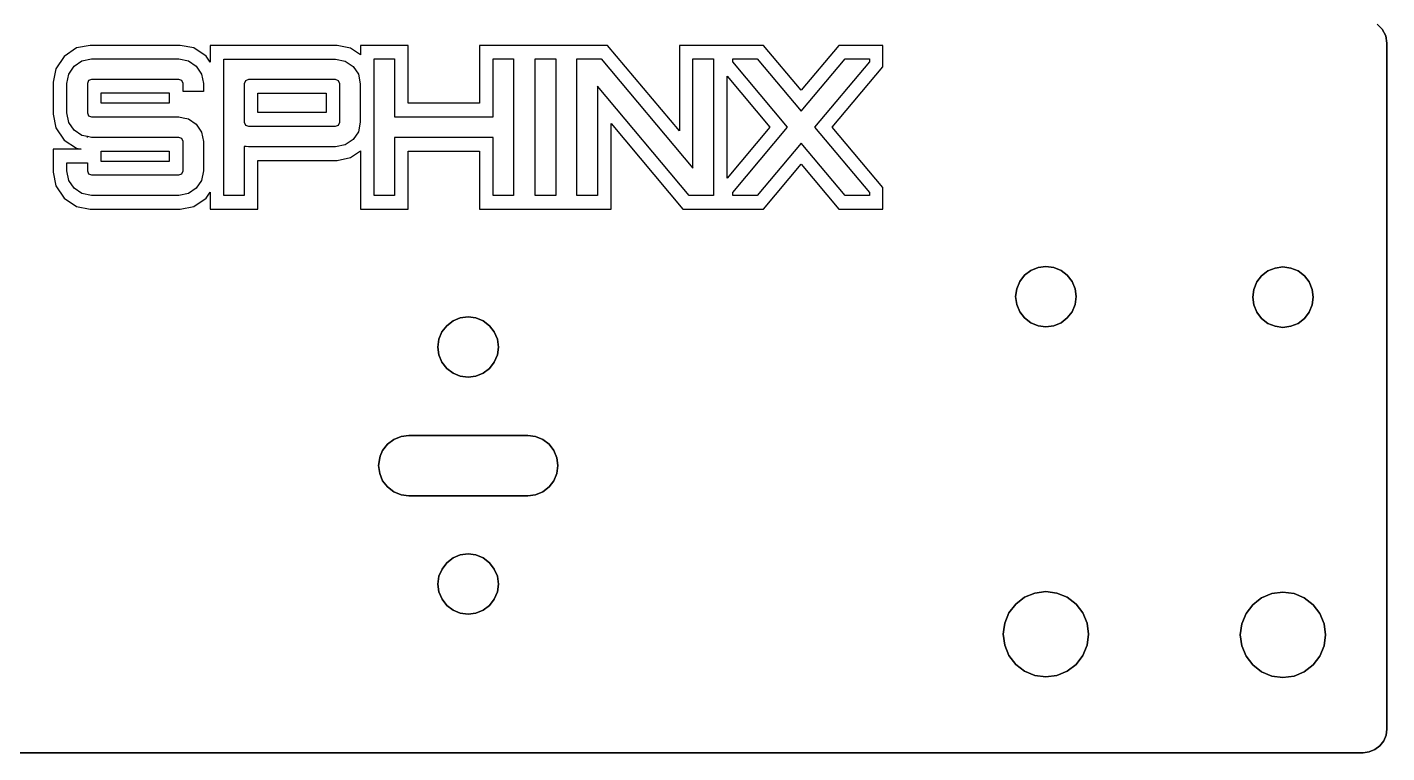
# Model space of a CAD drawing. Header units: metres. Extents: x 1388 to 2328, y 368 to 639.
# Drawn here: x 1626.5 to 1741.2, y 368.4 to 429.6 of the extents above; entities that cross this region are included whole.
import ezdxf

# ---------------------------------------------------------------- set-up
doc = ezdxf.new("R2010")
doc.units = ezdxf.units.M

msp = doc.modelspace()

# ---------------------------------------------------------------- linework, layer by layer
at = {"layer": 'Component#11'}
for p, q in [((1740.82, 429.43, 103.63), (1740.38, 429.87, 103.63)), ((1740.38, 429.87, 109.63), (1740.82, 429.43, 109.63)), ((1741.11, 428.87, 103.63), (1740.82, 429.43, 103.63)), ((1740.82, 429.43, 109.63), (1741.11, 428.87, 109.63)), ((1740.82, 429.43, 103.63), (1740.82, 429.43, 109.63)), ((1630.67, 427.85, 109.88), (1629.63, 427.14, 109.88)), ((1631.82, 428.07, 109.88), (1630.67, 427.85, 109.88)), ((1639.4, 428.07, 109.88), (1631.82, 428.07, 109.88)), ((1640.55, 427.85, 109.88), (1639.4, 428.07, 109.88)), ((1641.59, 427.15, 109.88), (1640.55, 427.85, 109.88)), ((1644.41, 428.06, 109.88), (1641.93, 428.06, 109.88)), ((1641.93, 428.06, 109.88), (1641.93, 426.64, 109.88)), ((1652.64, 428.06, 109.88), (1644.41, 428.06, 109.88)), ((1653.78, 427.82, 109.88), (1652.64, 428.06, 109.88)), ((1654.61, 428.07, 109.88), (1654.61, 427.26, 109.88)), ((1658.63, 428.07, 109.88), (1654.61, 428.07, 109.88)), ((1658.63, 423.18, 109.88), (1658.63, 428.07, 109.88)), ((1664.67, 428.07, 109.88), (1664.67, 423.18, 109.88)), ((1675.46, 428.07, 109.88), (1664.67, 428.07, 109.88)), ((1681.52, 420.86, 109.88), (1675.46, 428.07, 109.88)), ((1688.61, 428.07, 109.88), (1681.52, 428.07, 109.88)), ((1681.52, 428.07, 109.88), (1681.52, 420.86, 109.88)), ((1691.79, 424.29, 109.88), (1688.61, 428.07, 109.88)), ((1694.97, 428.07, 109.88), (1691.79, 424.29, 109.88)), ((1698.7, 428.07, 109.88), (1694.97, 428.07, 109.88)), ((1698.7, 426.27, 109.88), (1698.7, 428.07, 109.88)), ((1741.2, 428.25, 103.63), (1741.11, 428.87, 103.63)), ((1741.11, 428.87, 109.63), (1741.2, 428.25, 109.63)), ((1741.11, 428.87, 103.63), (1741.11, 428.87, 109.63)), ((1741.2, 370.37, 103.63), (1741.2, 428.25, 103.63)), ((1741.2, 428.25, 109.63), (1741.2, 370.37, 109.63)), ((1741.2, 428.25, 103.63), (1741.2, 428.25, 109.63)), ((1629.63, 427.14, 109.88), (1628.93, 426.1, 109.88)), ((1630.46, 426.32, 109.88), (1631.12, 426.76, 109.88)), ((1631.12, 426.76, 109.88), (1631.93, 426.92, 109.88)), ((1631.93, 426.92, 109.88), (1639.29, 426.92, 109.88)), ((1639.29, 426.92, 109.88), (1640.1, 426.76, 109.88)), ((1640.1, 426.76, 109.88), (1640.76, 426.32, 109.88)), ((1641.93, 426.64, 109.88), (1641.59, 427.15, 109.88)), ((1643.08, 415.4, 109.88), (1643.08, 426.91, 109.88)), ((1643.08, 426.91, 109.88), (1644.41, 426.91, 109.88)), ((1644.41, 426.91, 109.88), (1652.52, 426.91, 109.88)), ((1652.52, 426.91, 109.88), (1653.33, 426.74, 109.88)), ((1653.33, 426.74, 109.88), (1653.99, 426.29, 109.88)), ((1654.61, 427.26, 109.88), (1653.78, 427.82, 109.88)), ((1655.76, 415.4, 109.88), (1655.76, 426.92, 109.88)), ((1655.76, 426.92, 109.88), (1657.48, 426.92, 109.88)), ((1657.48, 426.92, 109.88), (1657.48, 422.03, 109.88)), ((1665.82, 422.03, 109.88), (1665.82, 426.92, 109.88)), ((1665.82, 426.92, 109.88), (1667.54, 426.92, 109.88)), ((1667.54, 426.92, 109.88), (1667.54, 415.4, 109.88)), ((1669.37, 426.92, 109.88), (1671.1, 426.92, 109.88)), ((1669.37, 415.4, 109.88), (1669.37, 426.92, 109.88)), ((1671.1, 426.92, 109.88), (1671.1, 415.4, 109.88)), ((1672.88, 426.92, 109.88), (1674.93, 426.92, 109.88)), ((1672.88, 415.4, 109.88), (1672.88, 426.92, 109.88)), ((1674.93, 426.92, 109.88), (1682.67, 417.71, 109.88)), ((1682.67, 417.71, 109.88), (1682.67, 426.92, 109.88)), ((1682.67, 426.92, 109.88), (1684.4, 426.92, 109.88)), ((1684.4, 426.92, 109.88), (1684.4, 415.4, 109.88)), ((1686.03, 426.92, 109.88), (1688.08, 426.92, 109.88)), ((1686.03, 426.68, 109.88), (1686.03, 426.92, 109.88)), ((1688.08, 426.92, 109.88), (1691.79, 422.51, 109.88)), ((1691.79, 422.51, 109.88), (1695.5, 426.92, 109.88)), ((1695.5, 426.92, 109.88), (1697.55, 426.92, 109.88)), ((1697.55, 426.92, 109.88), (1697.55, 426.68, 109.88)), ((1628.93, 426.1, 109.88), (1628.7, 424.96, 109.88)), ((1629.85, 424.84, 109.88), (1630.01, 425.65, 109.88)), ((1630.01, 425.65, 109.88), (1630.46, 426.32, 109.88)), ((1640.76, 426.32, 109.88), (1641.21, 425.65, 109.88)), ((1641.21, 425.65, 109.88), (1641.37, 424.85, 109.88)), ((1653.99, 426.29, 109.88), (1654.44, 425.64, 109.88)), ((1654.44, 425.64, 109.88), (1654.6, 424.83, 109.88)), ((1690.65, 421.16, 109.88), (1686.03, 426.68, 109.88)), ((1697.55, 426.68, 109.88), (1692.91, 421.16, 109.88)), ((1694.41, 421.16, 109.88), (1698.7, 426.27, 109.88)), ((1628.7, 424.96, 109.88), (1628.7, 422.27, 109.88)), ((1629.85, 422.38, 109.88), (1629.85, 424.84, 109.88)), ((1631.68, 425.09, 109.88), (1631.58, 424.85, 109.88)), ((1631.58, 424.85, 109.88), (1631.58, 422.38, 109.88)), ((1631.93, 425.2, 109.88), (1631.68, 425.09, 109.88)), ((1639.29, 425.2, 109.88), (1631.93, 425.2, 109.88)), ((1639.54, 425.09, 109.88), (1639.29, 425.2, 109.88)), ((1639.65, 424.85, 109.88), (1639.54, 425.09, 109.88)), ((1639.65, 424.17, 109.88), (1639.65, 424.85, 109.88)), ((1641.37, 424.85, 109.88), (1641.37, 424.17, 109.88)), ((1644.91, 425.08, 109.88), (1644.81, 424.83, 109.88)), ((1644.81, 424.83, 109.88), (1644.81, 421.59, 109.88)), ((1645.16, 425.18, 109.88), (1644.91, 425.08, 109.88)), ((1648.84, 425.18, 109.88), (1645.16, 425.18, 109.88)), ((1652.52, 425.18, 109.88), (1648.84, 425.18, 109.88)), ((1652.77, 425.08, 109.88), (1652.52, 425.18, 109.88)), ((1652.87, 424.83, 109.88), (1652.77, 425.08, 109.88)), ((1652.87, 421.59, 109.88), (1652.87, 424.83, 109.88)), ((1654.6, 424.83, 109.88), (1654.6, 421.59, 109.88)), ((1682.35, 415.4, 109.88), (1674.61, 424.62, 109.88)), ((1674.61, 424.62, 109.88), (1674.61, 415.4, 109.88)), ((1685.55, 425.47, 109.88), (1689.15, 421.16, 109.88)), ((1685.55, 416.86, 109.88), (1685.55, 425.47, 109.88)), ((1632.73, 423.18, 109.88), (1632.73, 424.05, 109.88)), ((1632.73, 424.05, 109.88), (1638.49, 424.05, 109.88)), ((1638.49, 424.05, 109.88), (1638.49, 423.18, 109.88)), ((1641.37, 424.17, 109.88), (1639.65, 424.17, 109.88)), ((1645.96, 422.39, 109.88), (1645.96, 424.03, 109.88)), ((1645.96, 424.03, 109.88), (1648.84, 424.03, 109.88)), ((1648.84, 424.03, 109.88), (1651.72, 424.03, 109.88)), ((1651.72, 424.03, 109.88), (1651.72, 422.39, 109.88)), ((1628.7, 422.27, 109.88), (1628.93, 421.12, 109.88)), ((1630.01, 421.57, 109.88), (1629.85, 422.38, 109.88)), ((1631.58, 422.38, 109.88), (1631.68, 422.13, 109.88)), ((1631.68, 422.13, 109.88), (1631.93, 422.03, 109.88)), ((1638.49, 423.18, 109.88), (1632.73, 423.18, 109.88)), ((1651.72, 422.39, 109.88), (1645.96, 422.39, 109.88)), ((1664.67, 423.18, 109.88), (1658.63, 423.18, 109.88)), ((1628.93, 421.12, 109.88), (1629.63, 420.08, 109.88)), ((1630.46, 420.91, 109.88), (1630.01, 421.57, 109.88)), ((1631.93, 422.03, 109.88), (1639.29, 422.03, 109.88)), ((1639.29, 422.03, 109.88), (1639.65, 421.96, 109.88)), ((1639.65, 421.96, 109.88), (1640.1, 421.87, 109.88)), ((1640.1, 421.87, 109.88), (1640.76, 421.42, 109.88)), ((1640.76, 421.42, 109.88), (1641.21, 420.75, 109.88)), ((1644.81, 421.59, 109.88), (1644.91, 421.34, 109.88)), ((1644.91, 421.34, 109.88), (1645.16, 421.24, 109.88)), ((1645.16, 421.24, 109.88), (1652.52, 421.24, 109.88)), ((1652.52, 421.24, 109.88), (1652.77, 421.34, 109.88)), ((1652.77, 421.34, 109.88), (1652.87, 421.59, 109.88)), ((1654.6, 421.59, 109.88), (1654.44, 420.78, 109.88)), ((1657.48, 422.03, 109.88), (1665.82, 422.03, 109.88)), ((1675.76, 421.47, 109.88), (1681.81, 414.25, 109.88)), ((1675.76, 414.25, 109.88), (1675.76, 421.47, 109.88)), ((1689.15, 421.16, 109.88), (1685.55, 416.86, 109.88)), ((1686.03, 415.64, 109.88), (1690.65, 421.16, 109.88)), ((1692.91, 421.16, 109.88), (1697.55, 415.64, 109.88)), ((1698.7, 416.06, 109.88), (1694.41, 421.16, 109.88)), ((1629.63, 420.08, 109.88), (1630.67, 419.38, 109.88)), ((1631.12, 420.46, 109.88), (1630.46, 420.91, 109.88)), ((1631.58, 420.37, 109.88), (1631.12, 420.46, 109.88)), ((1631.93, 420.3, 109.88), (1631.58, 420.37, 109.88)), ((1631.58, 420.3, 109.88), (1631.58, 420.37, 109.88)), ((1639.29, 420.3, 109.88), (1631.93, 420.3, 109.88)), ((1639.54, 420.2, 109.88), (1639.29, 420.3, 109.88)), ((1639.65, 419.95, 109.88), (1639.54, 420.2, 109.88)), ((1639.65, 417.48, 109.88), (1639.65, 419.95, 109.88)), ((1641.21, 420.75, 109.88), (1641.37, 419.95, 109.88)), ((1641.37, 419.95, 109.88), (1641.37, 417.48, 109.88)), ((1653.99, 420.13, 109.88), (1653.33, 419.68, 109.88)), ((1654.44, 420.78, 109.88), (1653.99, 420.13, 109.88)), ((1657.48, 420.3, 109.88), (1657.48, 415.4, 109.88)), ((1665.82, 420.3, 109.88), (1657.48, 420.3, 109.88)), ((1665.82, 415.4, 109.88), (1665.82, 420.3, 109.88)), ((1691.79, 419.82, 109.88), (1688.08, 415.4, 109.88)), ((1695.5, 415.4, 109.88), (1691.79, 419.82, 109.88)), ((1631.06, 419.3, 109.88), (1628.7, 419.3, 109.88)), ((1628.7, 419.3, 109.88), (1628.7, 417.37, 109.88)), ((1630.67, 419.38, 109.88), (1631.06, 419.3, 109.88)), ((1632.73, 418.28, 109.88), (1632.73, 419.15, 109.88)), ((1632.73, 419.15, 109.88), (1638.49, 419.15, 109.88)), ((1638.49, 419.15, 109.88), (1638.49, 418.28, 109.88)), ((1644.81, 419.54, 109.88), (1644.81, 415.4, 109.88)), ((1644.98, 419.52, 109.88), (1644.81, 419.54, 109.88)), ((1645.16, 419.51, 109.88), (1644.98, 419.52, 109.88)), ((1652.52, 419.51, 109.88), (1645.16, 419.51, 109.88)), ((1653.33, 419.68, 109.88), (1652.52, 419.51, 109.88)), ((1653.78, 418.6, 109.88), (1654.61, 419.16, 109.88)), ((1654.61, 419.16, 109.88), (1654.61, 414.25, 109.88)), ((1658.63, 414.25, 109.88), (1658.63, 419.15, 109.88)), ((1658.63, 419.15, 109.88), (1664.67, 419.15, 109.88)), ((1664.67, 419.15, 109.88), (1664.67, 414.25, 109.88)), ((1629.85, 417.48, 109.88), (1629.85, 418.15, 109.88)), ((1629.85, 418.15, 109.88), (1631.58, 418.15, 109.88)), ((1631.58, 418.15, 109.88), (1631.58, 417.48, 109.88)), ((1638.49, 418.28, 109.88), (1632.73, 418.28, 109.88)), ((1645.96, 414.25, 109.88), (1645.96, 418.36, 109.88)), ((1645.96, 418.36, 109.88), (1652.64, 418.36, 109.88)), ((1652.64, 418.36, 109.88), (1653.78, 418.6, 109.88)), ((1688.61, 414.25, 109.88), (1691.79, 418.03, 109.88)), ((1691.79, 418.03, 109.88), (1694.97, 414.25, 109.88)), ((1628.7, 417.37, 109.88), (1628.93, 416.22, 109.88)), ((1630.01, 416.67, 109.88), (1629.85, 417.48, 109.88)), ((1630.46, 416.01, 109.88), (1630.01, 416.67, 109.88)), ((1631.58, 417.48, 109.88), (1631.68, 417.23, 109.88)), ((1631.68, 417.23, 109.88), (1631.93, 417.13, 109.88)), ((1631.93, 417.13, 109.88), (1639.29, 417.13, 109.88)), ((1639.29, 417.13, 109.88), (1639.54, 417.23, 109.88)), ((1639.54, 417.23, 109.88), (1639.65, 417.48, 109.88)), ((1641.21, 416.67, 109.88), (1640.76, 416.01, 109.88)), ((1641.37, 417.48, 109.88), (1641.21, 416.67, 109.88)), ((1628.93, 416.22, 109.88), (1629.63, 415.18, 109.88)), ((1631.12, 415.56, 109.88), (1630.46, 416.01, 109.88)), ((1631.93, 415.4, 109.88), (1631.12, 415.56, 109.88)), ((1639.29, 415.4, 109.88), (1631.93, 415.4, 109.88)), ((1640.1, 415.56, 109.88), (1639.29, 415.4, 109.88)), ((1640.76, 416.01, 109.88), (1640.1, 415.56, 109.88)), ((1641.59, 415.18, 109.88), (1641.93, 415.69, 109.88)), ((1641.93, 415.69, 109.88), (1641.93, 414.25, 109.88)), ((1644.81, 415.4, 109.88), (1643.08, 415.4, 109.88)), ((1657.48, 415.4, 109.88), (1655.76, 415.4, 109.88)), ((1667.54, 415.4, 109.88), (1665.82, 415.4, 109.88)), ((1671.1, 415.4, 109.88), (1669.37, 415.4, 109.88)), ((1674.61, 415.4, 109.88), (1672.88, 415.4, 109.88)), ((1684.4, 415.4, 109.88), (1682.35, 415.4, 109.88)), ((1686.03, 415.4, 109.88), (1686.03, 415.64, 109.88)), ((1688.08, 415.4, 109.88), (1686.03, 415.4, 109.88)), ((1697.55, 415.4, 109.88), (1695.5, 415.4, 109.88)), ((1697.55, 415.64, 109.88), (1697.55, 415.4, 109.88)), ((1698.7, 414.25, 109.88), (1698.7, 416.06, 109.88)), ((1629.63, 415.18, 109.88), (1630.67, 414.48, 109.88)), ((1630.67, 414.48, 109.88), (1631.82, 414.25, 109.88)), ((1631.82, 414.25, 109.88), (1639.4, 414.25, 109.88)), ((1639.4, 414.25, 109.88), (1640.55, 414.48, 109.88)), ((1640.55, 414.48, 109.88), (1641.59, 415.18, 109.88)), ((1641.93, 414.25, 109.88), (1645.96, 414.25, 109.88)), ((1654.61, 414.25, 109.88), (1658.63, 414.25, 109.88)), ((1664.67, 414.25, 109.88), (1675.76, 414.25, 109.88)), ((1681.81, 414.25, 109.88), (1688.61, 414.25, 109.88)), ((1694.97, 414.25, 109.88), (1698.7, 414.25, 109.88)), ((1710.24, 408.14, 103.63), (1710.64, 408.67, 103.63)), ((1710.64, 408.67, 109.63), (1710.24, 408.14, 109.63)), ((1710.64, 408.67, 103.63), (1711.17, 409.08, 103.63)), ((1711.17, 409.08, 109.63), (1710.64, 408.67, 109.63)), ((1710.64, 408.67, 103.63), (1710.64, 408.67, 109.63)), ((1711.17, 409.08, 103.63), (1711.78, 409.33, 103.63)), ((1711.78, 409.33, 109.63), (1711.17, 409.08, 109.63)), ((1711.17, 409.08, 103.63), (1711.17, 409.08, 109.63)), ((1711.78, 409.33, 103.63), (1712.44, 409.42, 103.63)), ((1712.44, 409.42, 109.63), (1711.78, 409.33, 109.63)), ((1711.78, 409.33, 103.63), (1711.78, 409.33, 109.63)), ((1712.44, 409.42, 103.63), (1713.1, 409.33, 103.63)), ((1712.44, 409.42, 103.63), (1712.44, 409.42, 109.63)), ((1713.1, 409.33, 109.63), (1712.44, 409.42, 109.63)), ((1713.1, 409.33, 103.63), (1713.72, 409.08, 103.63)), ((1713.1, 409.33, 103.63), (1713.1, 409.33, 109.63)), ((1713.72, 409.08, 109.63), (1713.1, 409.33, 109.63)), ((1713.72, 409.08, 103.63), (1714.25, 408.67, 103.63)), ((1713.72, 409.08, 103.63), (1713.72, 409.08, 109.63)), ((1714.25, 408.67, 109.63), (1713.72, 409.08, 109.63)), ((1714.25, 408.67, 103.63), (1714.65, 408.14, 103.63)), ((1714.25, 408.67, 103.63), (1714.25, 408.67, 109.63)), ((1714.65, 408.14, 109.63), (1714.25, 408.67, 109.63)), ((1730.24, 408.1, 103.63), (1730.64, 408.62, 103.63)), ((1730.64, 408.62, 109.63), (1730.24, 408.1, 109.63)), ((1730.64, 408.62, 103.63), (1731.04, 408.93, 103.63)), ((1731.04, 408.93, 109.63), (1730.64, 408.62, 109.63)), ((1730.64, 408.62, 103.63), (1730.64, 408.62, 109.63)), ((1731.04, 408.93, 103.63), (1731.17, 409.03, 103.63)), ((1731.17, 409.03, 109.63), (1731.04, 408.93, 109.63)), ((1731.04, 408.93, 103.63), (1731.04, 408.93, 109.63)), ((1731.17, 409.03, 103.63), (1731.78, 409.28, 103.63)), ((1731.78, 409.28, 109.63), (1731.17, 409.03, 109.63)), ((1731.17, 409.03, 103.63), (1731.17, 409.03, 109.63)), ((1731.78, 409.28, 103.63), (1732.44, 409.37, 103.63)), ((1732.44, 409.37, 109.63), (1731.78, 409.28, 109.63)), ((1731.78, 409.28, 103.63), (1731.78, 409.28, 109.63)), ((1732.44, 409.37, 103.63), (1733.1, 409.28, 103.63)), ((1732.44, 409.37, 103.63), (1732.44, 409.37, 109.63)), ((1733.1, 409.28, 109.63), (1732.44, 409.37, 109.63)), ((1733.1, 409.28, 103.63), (1733.72, 409.03, 103.63)), ((1733.1, 409.28, 103.63), (1733.1, 409.28, 109.63)), ((1733.72, 409.03, 109.63), (1733.1, 409.28, 109.63)), ((1733.72, 409.03, 103.63), (1734.25, 408.62, 103.63)), ((1733.72, 409.03, 103.63), (1733.72, 409.03, 109.63)), ((1734.25, 408.62, 109.63), (1733.72, 409.03, 109.63)), ((1734.25, 408.62, 103.63), (1734.65, 408.1, 103.63)), ((1734.25, 408.62, 103.63), (1734.25, 408.62, 109.63)), ((1734.65, 408.1, 109.63), (1734.25, 408.62, 109.63)), ((1709.89, 406.87, 103.63), (1709.98, 407.53, 103.63)), ((1709.98, 407.53, 109.63), (1709.89, 406.87, 109.63)), ((1709.98, 407.53, 103.63), (1710.24, 408.14, 103.63)), ((1710.24, 408.14, 109.63), (1709.98, 407.53, 109.63)), ((1709.98, 407.53, 109.63), (1709.98, 407.53, 103.63)), ((1710.24, 408.14, 103.63), (1710.24, 408.14, 109.63)), ((1714.65, 408.14, 103.63), (1714.91, 407.53, 103.63)), ((1714.65, 408.14, 103.63), (1714.65, 408.14, 109.63)), ((1714.91, 407.53, 109.63), (1714.65, 408.14, 109.63)), ((1714.91, 407.53, 103.63), (1714.99, 406.87, 103.63)), ((1714.91, 407.53, 103.63), (1714.91, 407.53, 109.63)), ((1714.99, 406.87, 109.63), (1714.91, 407.53, 109.63)), ((1729.89, 406.82, 103.63), (1729.98, 407.48, 103.63)), ((1729.98, 407.48, 109.63), (1729.89, 406.82, 109.63)), ((1729.98, 407.48, 103.63), (1730.24, 408.1, 103.63)), ((1730.24, 408.1, 109.63), (1729.98, 407.48, 109.63)), ((1729.98, 407.48, 109.63), (1729.98, 407.48, 103.63)), ((1730.24, 408.1, 103.63), (1730.24, 408.1, 109.63)), ((1734.65, 408.1, 103.63), (1734.91, 407.48, 103.63)), ((1734.65, 408.1, 103.63), (1734.65, 408.1, 109.63)), ((1734.91, 407.48, 109.63), (1734.65, 408.1, 109.63)), ((1734.91, 407.48, 103.63), (1734.99, 406.82, 103.63)), ((1734.91, 407.48, 103.63), (1734.91, 407.48, 109.63)), ((1734.99, 406.82, 109.63), (1734.91, 407.48, 109.63)), ((1709.98, 406.21, 103.63), (1709.89, 406.87, 103.63)), ((1709.89, 406.87, 103.63), (1709.89, 406.87, 109.63)), ((1709.89, 406.87, 109.63), (1709.98, 406.21, 109.63)), ((1710.24, 405.59, 103.63), (1709.98, 406.21, 103.63)), ((1709.98, 406.21, 103.63), (1709.98, 406.21, 109.63)), ((1709.98, 406.21, 109.63), (1710.24, 405.59, 109.63)), ((1714.91, 406.21, 103.63), (1714.65, 405.59, 103.63)), ((1714.65, 405.59, 109.63), (1714.91, 406.21, 109.63)), ((1714.99, 406.87, 103.63), (1714.91, 406.21, 103.63)), ((1714.91, 406.21, 109.63), (1714.99, 406.87, 109.63)), ((1714.91, 406.21, 103.63), (1714.91, 406.21, 109.63)), ((1714.99, 406.87, 103.63), (1714.99, 406.87, 109.63)), ((1729.98, 406.16, 103.63), (1729.89, 406.82, 103.63)), ((1729.89, 406.82, 103.63), (1729.89, 406.82, 109.63)), ((1729.89, 406.82, 109.63), (1729.98, 406.16, 109.63)), ((1730.24, 405.55, 103.63), (1729.98, 406.16, 103.63)), ((1729.98, 406.16, 103.63), (1729.98, 406.16, 109.63)), ((1729.98, 406.16, 109.63), (1730.24, 405.55, 109.63)), ((1734.91, 406.16, 103.63), (1734.65, 405.55, 103.63)), ((1734.65, 405.55, 109.63), (1734.91, 406.16, 109.63)), ((1734.99, 406.82, 103.63), (1734.91, 406.16, 103.63)), ((1734.91, 406.16, 109.63), (1734.99, 406.82, 109.63)), ((1734.91, 406.16, 103.63), (1734.91, 406.16, 109.63)), ((1734.99, 406.82, 103.63), (1734.99, 406.82, 109.63)), ((1662.43, 404.82, 103.63), (1663.04, 405.07, 103.63)), ((1663.04, 405.07, 109.63), (1662.43, 404.82, 109.63)), ((1663.04, 405.07, 103.63), (1663.7, 405.16, 103.63)), ((1663.7, 405.16, 109.63), (1663.04, 405.07, 109.63)), ((1663.04, 405.07, 103.63), (1663.04, 405.07, 109.63)), ((1663.7, 405.16, 103.63), (1663.7, 405.16, 109.63)), ((1663.7, 405.16, 103.63), (1664.36, 405.07, 103.63)), ((1664.36, 405.07, 109.63), (1663.7, 405.16, 109.63)), ((1664.36, 405.07, 103.63), (1664.36, 405.07, 109.63)), ((1664.36, 405.07, 103.63), (1664.98, 404.82, 103.63)), ((1664.98, 404.82, 109.63), (1664.36, 405.07, 109.63)), ((1710.64, 405.07, 103.63), (1710.24, 405.59, 103.63)), ((1710.24, 405.59, 103.63), (1710.24, 405.59, 109.63)), ((1710.24, 405.59, 109.63), (1710.64, 405.07, 109.63)), ((1711.17, 404.66, 103.63), (1710.64, 405.07, 103.63)), ((1710.64, 405.07, 103.63), (1710.64, 405.07, 109.63)), ((1710.64, 405.07, 109.63), (1711.17, 404.66, 109.63)), ((1714.25, 405.07, 103.63), (1713.9, 404.8, 103.63)), ((1713.9, 404.8, 109.63), (1714.25, 405.07, 109.63)), ((1714.65, 405.59, 103.63), (1714.25, 405.07, 103.63)), ((1714.25, 405.07, 109.63), (1714.65, 405.59, 109.63)), ((1714.25, 405.07, 103.63), (1714.25, 405.07, 109.63)), ((1714.65, 405.59, 103.63), (1714.65, 405.59, 109.63)), ((1730.64, 405.02, 103.63), (1730.24, 405.55, 103.63)), ((1730.24, 405.55, 103.63), (1730.24, 405.55, 109.63)), ((1730.24, 405.55, 109.63), (1730.64, 405.02, 109.63)), ((1731.17, 404.61, 103.63), (1730.64, 405.02, 103.63)), ((1730.64, 405.02, 103.63), (1730.64, 405.02, 109.63)), ((1730.64, 405.02, 109.63), (1731.17, 404.61, 109.63)), ((1734.25, 405.02, 103.63), (1733.72, 404.61, 103.63)), ((1733.72, 404.61, 109.63), (1734.25, 405.02, 109.63)), ((1734.65, 405.55, 103.63), (1734.25, 405.02, 103.63)), ((1734.25, 405.02, 109.63), (1734.65, 405.55, 109.63)), ((1734.25, 405.02, 103.63), (1734.25, 405.02, 109.63)), ((1734.65, 405.55, 103.63), (1734.65, 405.55, 109.63)), ((1661.24, 403.27, 103.63), (1661.49, 403.88, 103.63)), ((1661.49, 403.88, 109.63), (1661.24, 403.27, 109.63)), ((1661.49, 403.88, 103.63), (1661.9, 404.41, 103.63)), ((1661.9, 404.41, 109.63), (1661.49, 403.88, 109.63)), ((1661.49, 403.88, 103.63), (1661.49, 403.88, 109.63)), ((1661.9, 404.41, 103.63), (1662.43, 404.82, 103.63)), ((1662.43, 404.82, 109.63), (1661.9, 404.41, 109.63)), ((1661.9, 404.41, 103.63), (1661.9, 404.41, 109.63)), ((1662.43, 404.82, 103.63), (1662.43, 404.82, 109.63)), ((1664.98, 404.82, 103.63), (1664.98, 404.82, 109.63)), ((1664.98, 404.82, 103.63), (1665.51, 404.41, 103.63)), ((1665.51, 404.41, 109.63), (1664.98, 404.82, 109.63)), ((1665.51, 404.41, 103.63), (1665.51, 404.41, 109.63)), ((1665.51, 404.41, 103.63), (1665.91, 403.88, 103.63)), ((1665.91, 403.88, 109.63), (1665.51, 404.41, 109.63)), ((1665.91, 403.88, 103.63), (1665.91, 403.88, 109.63)), ((1665.91, 403.88, 103.63), (1666.17, 403.27, 103.63)), ((1666.17, 403.27, 109.63), (1665.91, 403.88, 109.63)), ((1711.78, 404.41, 103.63), (1711.17, 404.66, 103.63)), ((1711.17, 404.66, 103.63), (1711.17, 404.66, 109.63)), ((1711.17, 404.66, 109.63), (1711.78, 404.41, 109.63)), ((1712.44, 404.32, 103.63), (1711.78, 404.41, 103.63)), ((1711.78, 404.41, 103.63), (1711.78, 404.41, 109.63)), ((1711.78, 404.41, 109.63), (1712.44, 404.32, 109.63)), ((1713.1, 404.41, 103.63), (1712.44, 404.32, 103.63)), ((1712.44, 404.32, 109.63), (1713.1, 404.41, 109.63)), ((1712.44, 404.32, 103.63), (1712.44, 404.32, 109.63)), ((1713.72, 404.66, 103.63), (1713.1, 404.41, 103.63)), ((1713.1, 404.41, 109.63), (1713.72, 404.66, 109.63)), ((1713.1, 404.41, 103.63), (1713.1, 404.41, 109.63)), ((1713.9, 404.8, 103.63), (1713.72, 404.66, 103.63)), ((1713.72, 404.66, 109.63), (1713.9, 404.8, 109.63)), ((1713.72, 404.66, 103.63), (1713.72, 404.66, 109.63)), ((1713.9, 404.8, 103.63), (1713.9, 404.8, 109.63)), ((1731.78, 404.36, 103.63), (1731.17, 404.61, 103.63)), ((1731.17, 404.61, 103.63), (1731.17, 404.61, 109.63)), ((1731.17, 404.61, 109.63), (1731.78, 404.36, 109.63)), ((1732.44, 404.27, 103.63), (1731.78, 404.36, 103.63)), ((1731.78, 404.36, 103.63), (1731.78, 404.36, 109.63)), ((1731.78, 404.36, 109.63), (1732.44, 404.27, 109.63)), ((1733.1, 404.36, 103.63), (1732.44, 404.27, 103.63)), ((1732.44, 404.27, 109.63), (1733.1, 404.36, 109.63)), ((1732.44, 404.27, 103.63), (1732.44, 404.27, 109.63)), ((1733.72, 404.61, 103.63), (1733.1, 404.36, 103.63)), ((1733.1, 404.36, 109.63), (1733.72, 404.61, 109.63)), ((1733.1, 404.36, 103.63), (1733.1, 404.36, 109.63)), ((1733.72, 404.61, 103.63), (1733.72, 404.61, 109.63)), ((1661.15, 402.61, 103.63), (1661.24, 403.27, 103.63)), ((1661.24, 403.27, 109.63), (1661.15, 402.61, 109.63)), ((1661.15, 402.61, 103.63), (1661.15, 402.61, 109.63)), ((1661.24, 401.95, 103.63), (1661.15, 402.61, 103.63)), ((1661.15, 402.61, 109.63), (1661.24, 401.95, 109.63)), ((1661.24, 403.27, 103.63), (1661.24, 403.27, 109.63)), ((1666.17, 403.27, 103.63), (1666.17, 403.27, 109.63)), ((1666.17, 403.27, 103.63), (1666.25, 402.61, 103.63)), ((1666.25, 402.61, 109.63), (1666.17, 403.27, 109.63)), ((1666.25, 402.61, 103.63), (1666.17, 401.95, 103.63)), ((1666.17, 401.95, 109.63), (1666.25, 402.61, 109.63)), ((1666.25, 402.61, 103.63), (1666.25, 402.61, 109.63)), ((1661.24, 401.95, 103.63), (1661.24, 401.95, 109.63)), ((1661.49, 401.33, 103.63), (1661.24, 401.95, 103.63)), ((1661.24, 401.95, 109.63), (1661.49, 401.33, 109.63)), ((1666.17, 401.95, 103.63), (1665.91, 401.33, 103.63)), ((1665.91, 401.33, 109.63), (1666.17, 401.95, 109.63)), ((1666.17, 401.95, 103.63), (1666.17, 401.95, 109.63)), ((1661.49, 401.33, 103.63), (1661.49, 401.33, 109.63)), ((1661.9, 400.81, 103.63), (1661.49, 401.33, 103.63)), ((1661.49, 401.33, 109.63), (1661.9, 400.81, 109.63)), ((1661.9, 400.81, 103.63), (1661.9, 400.81, 109.63)), ((1662.43, 400.4, 103.63), (1661.9, 400.81, 103.63)), ((1661.9, 400.81, 109.63), (1662.43, 400.4, 109.63)), ((1662.43, 400.4, 103.63), (1662.43, 400.4, 109.63)), ((1663.04, 400.15, 103.63), (1662.43, 400.4, 103.63)), ((1662.43, 400.4, 109.63), (1663.04, 400.15, 109.63)), ((1664.98, 400.4, 103.63), (1664.36, 400.15, 103.63)), ((1664.36, 400.15, 109.63), (1664.98, 400.4, 109.63)), ((1665.51, 400.81, 103.63), (1664.98, 400.4, 103.63)), ((1664.98, 400.4, 109.63), (1665.51, 400.81, 109.63)), ((1664.98, 400.4, 103.63), (1664.98, 400.4, 109.63)), ((1665.91, 401.33, 103.63), (1665.51, 400.81, 103.63)), ((1665.51, 400.81, 109.63), (1665.91, 401.33, 109.63)), ((1665.51, 400.81, 103.63), (1665.51, 400.81, 109.63)), ((1665.91, 401.33, 109.63), (1665.91, 401.33, 103.63)), ((1663.04, 400.15, 103.63), (1663.04, 400.15, 109.63)), ((1663.7, 400.06, 103.63), (1663.04, 400.15, 103.63)), ((1663.04, 400.15, 109.63), (1663.7, 400.06, 109.63)), ((1664.36, 400.15, 103.63), (1663.7, 400.06, 103.63)), ((1663.7, 400.06, 109.63), (1664.36, 400.15, 109.63)), ((1663.7, 400.06, 103.63), (1663.7, 400.06, 109.63)), ((1664.36, 400.15, 103.63), (1664.36, 400.15, 109.63)), ((1656.9, 394.41, 103.63), (1657.43, 394.82, 103.63)), ((1657.43, 394.82, 109.63), (1656.9, 394.41, 109.63)), ((1657.43, 394.82, 103.63), (1658.04, 395.07, 103.63)), ((1658.04, 395.07, 109.63), (1657.43, 394.82, 109.63)), ((1657.43, 394.82, 103.63), (1657.43, 394.82, 109.63)), ((1658.04, 395.07, 103.63), (1658.7, 395.16, 103.63)), ((1658.7, 395.16, 109.63), (1658.04, 395.07, 109.63)), ((1658.04, 395.07, 103.63), (1658.04, 395.07, 109.63)), ((1658.7, 395.16, 103.63), (1658.7, 395.16, 109.63)), ((1658.7, 395.16, 103.63), (1668.73, 395.16, 103.63)), ((1668.73, 395.16, 109.63), (1658.7, 395.16, 109.63)), ((1668.73, 395.16, 103.63), (1668.73, 395.16, 109.63)), ((1668.73, 395.16, 103.63), (1669.39, 395.07, 103.63)), ((1669.39, 395.07, 109.63), (1668.73, 395.16, 109.63)), ((1669.39, 395.07, 109.63), (1669.39, 395.07, 103.63)), ((1669.39, 395.07, 103.63), (1670, 394.82, 103.63)), ((1670, 394.82, 109.63), (1669.39, 395.07, 109.63)), ((1670, 394.82, 103.63), (1670, 394.82, 109.63)), ((1670, 394.82, 103.63), (1670.53, 394.41, 103.63)), ((1670.53, 394.41, 109.63), (1670, 394.82, 109.63)), ((1656.29, 393.4, 103.63), (1656.49, 393.88, 103.63)), ((1656.49, 393.88, 109.63), (1656.29, 393.4, 109.63)), ((1656.49, 393.88, 103.63), (1656.9, 394.41, 103.63)), ((1656.9, 394.41, 109.63), (1656.49, 393.88, 109.63)), ((1656.49, 393.88, 103.63), (1656.49, 393.88, 109.63)), ((1656.9, 394.41, 103.63), (1656.9, 394.41, 109.63)), ((1670.53, 394.41, 103.63), (1670.53, 394.41, 109.63)), ((1670.53, 394.41, 103.63), (1670.93, 393.88, 103.63)), ((1670.93, 393.88, 109.63), (1670.53, 394.41, 109.63)), ((1670.93, 393.88, 103.63), (1670.93, 393.88, 109.63)), ((1670.93, 393.88, 103.63), (1671.19, 393.27, 103.63)), ((1671.19, 393.27, 109.63), (1670.93, 393.88, 109.63)), ((1656.15, 392.61, 103.63), (1656.24, 393.27, 103.63)), ((1656.24, 393.27, 109.63), (1656.15, 392.61, 109.63)), ((1656.15, 392.61, 103.63), (1656.15, 392.61, 109.63)), ((1656.24, 391.95, 103.63), (1656.15, 392.61, 103.63)), ((1656.15, 392.61, 109.63), (1656.24, 391.95, 109.63)), ((1656.24, 393.27, 103.63), (1656.29, 393.4, 103.63)), ((1656.29, 393.4, 109.63), (1656.24, 393.27, 109.63)), ((1656.24, 393.27, 103.63), (1656.24, 393.27, 109.63)), ((1656.29, 393.4, 103.63), (1656.29, 393.4, 109.63)), ((1671.19, 393.27, 103.63), (1671.19, 393.27, 109.63)), ((1671.19, 393.27, 103.63), (1671.28, 392.61, 103.63)), ((1671.28, 392.61, 109.63), (1671.19, 393.27, 109.63)), ((1671.28, 392.61, 103.63), (1671.19, 391.95, 103.63)), ((1671.19, 391.95, 109.63), (1671.28, 392.61, 109.63)), ((1671.28, 392.61, 103.63), (1671.28, 392.61, 109.63)), ((1656.24, 391.95, 103.63), (1656.24, 391.95, 109.63)), ((1656.49, 391.33, 103.63), (1656.24, 391.95, 103.63)), ((1656.24, 391.95, 109.63), (1656.49, 391.33, 109.63)), ((1656.49, 391.33, 103.63), (1656.49, 391.33, 109.63)), ((1656.9, 390.81, 103.63), (1656.49, 391.33, 103.63)), ((1656.49, 391.33, 109.63), (1656.9, 390.81, 109.63)), ((1670.93, 391.33, 103.63), (1670.53, 390.81, 103.63)), ((1670.53, 390.81, 109.63), (1670.93, 391.33, 109.63)), ((1671.19, 391.95, 103.63), (1670.93, 391.33, 103.63)), ((1670.93, 391.33, 109.63), (1671.19, 391.95, 109.63)), ((1670.93, 391.33, 103.63), (1670.93, 391.33, 109.63)), ((1671.19, 391.95, 103.63), (1671.19, 391.95, 109.63)), ((1656.9, 390.81, 103.63), (1656.9, 390.81, 109.63)), ((1657.43, 390.4, 103.63), (1656.9, 390.81, 103.63)), ((1656.9, 390.81, 109.63), (1657.43, 390.4, 109.63)), ((1657.43, 390.4, 103.63), (1657.43, 390.4, 109.63)), ((1658.04, 390.15, 103.63), (1657.43, 390.4, 103.63)), ((1657.43, 390.4, 109.63), (1658.04, 390.15, 109.63)), ((1658.04, 390.15, 103.63), (1658.04, 390.15, 109.63)), ((1658.7, 390.06, 103.63), (1658.04, 390.15, 103.63)), ((1658.04, 390.15, 109.63), (1658.7, 390.06, 109.63)), ((1658.7, 390.06, 103.63), (1658.7, 390.06, 109.63)), ((1668.73, 390.06, 103.63), (1658.7, 390.06, 103.63)), ((1658.7, 390.06, 109.63), (1668.73, 390.06, 109.63)), ((1669.39, 390.15, 103.63), (1668.73, 390.06, 103.63)), ((1668.73, 390.06, 109.63), (1669.39, 390.15, 109.63)), ((1668.73, 390.06, 103.63), (1668.73, 390.06, 109.63)), ((1670, 390.4, 103.63), (1669.39, 390.15, 103.63)), ((1669.39, 390.15, 109.63), (1670, 390.4, 109.63)), ((1669.39, 390.15, 103.63), (1669.39, 390.15, 109.63)), ((1670.53, 390.81, 103.63), (1670, 390.4, 103.63)), ((1670, 390.4, 109.63), (1670.53, 390.81, 109.63)), ((1670, 390.4, 103.63), (1670, 390.4, 109.63)), ((1670.53, 390.81, 103.63), (1670.53, 390.81, 109.63)), ((1661.5, 383.88, 103.63), (1661.9, 384.41, 103.63)), ((1661.9, 384.41, 109.63), (1661.5, 383.88, 109.63)), ((1661.9, 384.41, 103.63), (1662.43, 384.82, 103.63)), ((1662.43, 384.82, 109.63), (1661.9, 384.41, 109.63)), ((1661.9, 384.41, 103.63), (1661.9, 384.41, 109.63)), ((1662.43, 384.82, 103.63), (1663.04, 385.07, 103.63)), ((1663.04, 385.07, 109.63), (1662.43, 384.82, 109.63)), ((1662.43, 384.82, 103.63), (1662.43, 384.82, 109.63)), ((1663.04, 385.07, 103.63), (1663.7, 385.16, 103.63)), ((1663.7, 385.16, 109.63), (1663.04, 385.07, 109.63)), ((1663.04, 385.07, 103.63), (1663.04, 385.07, 109.63)), ((1663.7, 385.16, 103.63), (1664.36, 385.07, 103.63)), ((1663.7, 385.16, 103.63), (1663.7, 385.16, 109.63)), ((1664.36, 385.07, 109.63), (1663.7, 385.16, 109.63)), ((1664.36, 385.07, 103.63), (1664.98, 384.82, 103.63)), ((1664.36, 385.07, 103.63), (1664.36, 385.07, 109.63)), ((1664.98, 384.82, 109.63), (1664.36, 385.07, 109.63)), ((1664.98, 384.82, 103.63), (1665.51, 384.41, 103.63)), ((1664.98, 384.82, 103.63), (1664.98, 384.82, 109.63)), ((1665.51, 384.41, 109.63), (1664.98, 384.82, 109.63)), ((1665.51, 384.41, 103.63), (1665.91, 383.88, 103.63)), ((1665.51, 384.41, 103.63), (1665.51, 384.41, 109.63)), ((1665.91, 383.88, 109.63), (1665.51, 384.41, 109.63)), ((1661.15, 382.61, 103.63), (1661.24, 383.27, 103.63)), ((1661.24, 383.27, 109.63), (1661.15, 382.61, 109.63)), ((1661.24, 383.27, 103.63), (1661.5, 383.88, 103.63)), ((1661.5, 383.88, 109.63), (1661.24, 383.27, 109.63)), ((1661.24, 383.27, 103.63), (1661.24, 383.27, 109.63)), ((1661.5, 383.88, 103.63), (1661.5, 383.88, 109.63)), ((1665.91, 383.88, 103.63), (1666.17, 383.27, 103.63)), ((1665.91, 383.88, 103.63), (1665.91, 383.88, 109.63)), ((1666.17, 383.27, 109.63), (1665.91, 383.88, 109.63)), ((1666.17, 383.27, 103.63), (1666.25, 382.61, 103.63)), ((1666.17, 383.27, 103.63), (1666.17, 383.27, 109.63)), ((1666.25, 382.61, 109.63), (1666.17, 383.27, 109.63)), ((1661.24, 381.95, 103.63), (1661.15, 382.61, 103.63)), ((1661.15, 382.61, 103.63), (1661.15, 382.61, 109.63)), ((1661.15, 382.61, 109.63), (1661.24, 381.95, 109.63)), ((1666.25, 382.61, 103.63), (1666.17, 381.95, 103.63)), ((1666.17, 381.95, 109.63), (1666.25, 382.61, 109.63)), ((1666.25, 382.61, 109.63), (1666.25, 382.61, 103.63)), ((1711.51, 381.85, 103.63), (1712.44, 381.97, 103.63)), ((1712.44, 381.97, 109.63), (1711.51, 381.85, 109.63)), ((1712.44, 381.97, 103.63), (1713.38, 381.85, 103.63)), ((1712.44, 381.97, 103.63), (1712.44, 381.97, 109.63)), ((1713.38, 381.85, 109.63), (1712.44, 381.97, 109.63)), ((1661.5, 381.33, 103.63), (1661.24, 381.95, 103.63)), ((1661.24, 381.95, 103.63), (1661.24, 381.95, 109.63)), ((1661.24, 381.95, 109.63), (1661.5, 381.33, 109.63)), ((1661.9, 380.81, 103.63), (1661.5, 381.33, 103.63)), ((1661.5, 381.33, 103.63), (1661.5, 381.33, 109.63)), ((1661.5, 381.33, 109.63), (1661.9, 380.81, 109.63)), ((1665.91, 381.33, 103.63), (1665.51, 380.81, 103.63)), ((1665.51, 380.81, 109.63), (1665.91, 381.33, 109.63)), ((1666.17, 381.95, 103.63), (1665.91, 381.33, 103.63)), ((1665.91, 381.33, 109.63), (1666.17, 381.95, 109.63)), ((1665.91, 381.33, 103.63), (1665.91, 381.33, 109.63)), ((1666.17, 381.95, 103.63), (1666.17, 381.95, 109.63)), ((1709.33, 380.17, 103.63), (1709.9, 380.91, 103.63)), ((1709.9, 380.91, 109.63), (1709.33, 380.17, 109.63)), ((1709.9, 380.91, 103.63), (1710.64, 381.49, 103.63)), ((1710.64, 381.49, 109.63), (1709.9, 380.91, 109.63)), ((1709.9, 380.91, 103.63), (1709.9, 380.91, 109.63)), ((1710.64, 381.49, 103.63), (1711.51, 381.85, 103.63)), ((1711.51, 381.85, 109.63), (1710.64, 381.49, 109.63)), ((1710.64, 381.49, 103.63), (1710.64, 381.49, 109.63)), ((1711.51, 381.85, 103.63), (1711.51, 381.85, 109.63)), ((1713.38, 381.85, 103.63), (1714.24, 381.49, 103.63)), ((1713.38, 381.85, 103.63), (1713.38, 381.85, 109.63)), ((1714.24, 381.49, 109.63), (1713.38, 381.85, 109.63)), ((1714.24, 381.49, 103.63), (1714.99, 380.91, 103.63)), ((1714.24, 381.49, 103.63), (1714.24, 381.49, 109.63)), ((1714.99, 380.91, 109.63), (1714.24, 381.49, 109.63)), ((1714.99, 380.91, 103.63), (1715.56, 380.17, 103.63)), ((1714.99, 380.91, 103.63), (1714.99, 380.91, 109.63)), ((1715.56, 380.17, 109.63), (1714.99, 380.91, 109.63)), ((1729.33, 380.12, 103.63), (1729.9, 380.87, 103.63)), ((1729.9, 380.87, 109.63), (1729.33, 380.12, 109.63)), ((1729.9, 380.87, 103.63), (1730.39, 381.25, 103.63)), ((1730.39, 381.25, 109.63), (1729.9, 380.87, 109.63)), ((1729.9, 380.87, 103.63), (1729.9, 380.87, 109.63)), ((1730.39, 381.25, 103.63), (1730.64, 381.44, 103.63)), ((1730.64, 381.44, 109.63), (1730.39, 381.25, 109.63)), ((1730.39, 381.25, 103.63), (1730.39, 381.25, 109.63)), ((1730.64, 381.44, 103.63), (1731.51, 381.8, 103.63)), ((1731.51, 381.8, 109.63), (1730.64, 381.44, 109.63)), ((1730.64, 381.44, 103.63), (1730.64, 381.44, 109.63)), ((1731.51, 381.8, 103.63), (1732.44, 381.92, 103.63)), ((1732.44, 381.92, 109.63), (1731.51, 381.8, 109.63)), ((1731.51, 381.8, 103.63), (1731.51, 381.8, 109.63)), ((1732.44, 381.92, 103.63), (1733.38, 381.8, 103.63)), ((1732.44, 381.92, 103.63), (1732.44, 381.92, 109.63)), ((1733.38, 381.8, 109.63), (1732.44, 381.92, 109.63)), ((1733.38, 381.8, 103.63), (1734.24, 381.44, 103.63)), ((1733.38, 381.8, 103.63), (1733.38, 381.8, 109.63)), ((1734.24, 381.44, 109.63), (1733.38, 381.8, 109.63)), ((1734.24, 381.44, 103.63), (1734.99, 380.87, 103.63)), ((1734.24, 381.44, 103.63), (1734.24, 381.44, 109.63)), ((1734.99, 380.87, 109.63), (1734.24, 381.44, 109.63)), ((1734.99, 380.87, 103.63), (1735.56, 380.12, 103.63)), ((1734.99, 380.87, 103.63), (1734.99, 380.87, 109.63)), ((1735.56, 380.12, 109.63), (1734.99, 380.87, 109.63)), ((1662.43, 380.4, 103.63), (1661.9, 380.81, 103.63)), ((1661.9, 380.81, 103.63), (1661.9, 380.81, 109.63)), ((1661.9, 380.81, 109.63), (1662.43, 380.4, 109.63)), ((1663.04, 380.15, 103.63), (1662.43, 380.4, 103.63)), ((1662.43, 380.4, 103.63), (1662.43, 380.4, 109.63)), ((1662.43, 380.4, 109.63), (1663.04, 380.15, 109.63)), ((1663.7, 380.06, 103.63), (1663.04, 380.15, 103.63)), ((1663.04, 380.15, 103.63), (1663.04, 380.15, 109.63)), ((1663.04, 380.15, 109.63), (1663.7, 380.06, 109.63)), ((1664.36, 380.15, 103.63), (1663.7, 380.06, 103.63)), ((1663.7, 380.06, 109.63), (1664.36, 380.15, 109.63)), ((1663.7, 380.06, 103.63), (1663.7, 380.06, 109.63)), ((1664.98, 380.4, 103.63), (1664.36, 380.15, 103.63)), ((1664.36, 380.15, 109.63), (1664.98, 380.4, 109.63)), ((1664.36, 380.15, 103.63), (1664.36, 380.15, 109.63)), ((1665.51, 380.81, 103.63), (1664.98, 380.4, 103.63)), ((1664.98, 380.4, 109.63), (1665.51, 380.81, 109.63)), ((1664.98, 380.4, 103.63), (1664.98, 380.4, 109.63)), ((1665.51, 380.81, 103.63), (1665.51, 380.81, 109.63)), ((1708.97, 379.3, 103.63), (1709.33, 380.17, 103.63)), ((1709.33, 380.17, 109.63), (1708.97, 379.3, 109.63)), ((1709.33, 380.17, 103.63), (1709.33, 380.17, 109.63)), ((1715.56, 380.17, 103.63), (1715.92, 379.3, 103.63)), ((1715.56, 380.17, 103.63), (1715.56, 380.17, 109.63)), ((1715.92, 379.3, 109.63), (1715.56, 380.17, 109.63)), ((1728.97, 379.25, 103.63), (1729.33, 380.12, 103.63)), ((1729.33, 380.12, 109.63), (1728.97, 379.25, 109.63)), ((1729.33, 380.12, 103.63), (1729.33, 380.12, 109.63)), ((1735.56, 380.12, 103.63), (1735.92, 379.25, 103.63)), ((1735.56, 380.12, 103.63), (1735.56, 380.12, 109.63)), ((1735.92, 379.25, 109.63), (1735.56, 380.12, 109.63)), ((1708.84, 378.37, 103.63), (1708.9, 378.78, 103.63)), ((1708.9, 378.78, 109.63), (1708.84, 378.37, 109.63)), ((1708.9, 378.78, 103.63), (1708.97, 379.3, 103.63)), ((1708.97, 379.3, 109.63), (1708.9, 378.78, 109.63)), ((1708.9, 378.78, 103.63), (1708.9, 378.78, 109.63)), ((1708.97, 379.3, 103.63), (1708.97, 379.3, 109.63)), ((1715.92, 379.3, 103.63), (1716.04, 378.37, 103.63)), ((1715.92, 379.3, 103.63), (1715.92, 379.3, 109.63)), ((1716.04, 378.37, 109.63), (1715.92, 379.3, 109.63)), ((1728.84, 378.32, 103.63), (1728.97, 379.25, 103.63)), ((1728.97, 379.25, 109.63), (1728.84, 378.32, 109.63)), ((1728.97, 379.25, 109.63), (1728.97, 379.25, 103.63)), ((1735.92, 379.25, 103.63), (1736.04, 378.32, 103.63)), ((1735.92, 379.25, 103.63), (1735.92, 379.25, 109.63)), ((1736.04, 378.32, 109.63), (1735.92, 379.25, 109.63)), ((1708.97, 377.44, 103.63), (1708.84, 378.37, 103.63)), ((1708.84, 378.37, 103.63), (1708.84, 378.37, 109.63)), ((1708.84, 378.37, 109.63), (1708.97, 377.44, 109.63)), ((1709.33, 376.57, 103.63), (1708.97, 377.44, 103.63)), ((1708.97, 377.44, 103.63), (1708.97, 377.44, 109.63)), ((1708.97, 377.44, 109.63), (1709.33, 376.57, 109.63)), ((1715.92, 377.44, 103.63), (1715.56, 376.57, 103.63)), ((1715.56, 376.57, 109.63), (1715.92, 377.44, 109.63)), ((1716.04, 378.37, 103.63), (1715.92, 377.44, 103.63)), ((1715.92, 377.44, 109.63), (1716.04, 378.37, 109.63)), ((1715.92, 377.44, 103.63), (1715.92, 377.44, 109.63)), ((1716.04, 378.37, 103.63), (1716.04, 378.37, 109.63)), ((1728.97, 377.39, 103.63), (1728.84, 378.32, 103.63)), ((1728.84, 378.32, 103.63), (1728.84, 378.32, 109.63)), ((1728.84, 378.32, 109.63), (1728.97, 377.39, 109.63)), ((1729.33, 376.52, 103.63), (1728.97, 377.39, 103.63)), ((1728.97, 377.39, 103.63), (1728.97, 377.39, 109.63)), ((1728.97, 377.39, 109.63), (1729.33, 376.52, 109.63)), ((1735.92, 377.39, 103.63), (1735.56, 376.52, 103.63)), ((1735.56, 376.52, 109.63), (1735.92, 377.39, 109.63)), ((1736.04, 378.32, 103.63), (1735.92, 377.39, 103.63)), ((1735.92, 377.39, 109.63), (1736.04, 378.32, 109.63)), ((1735.92, 377.39, 103.63), (1735.92, 377.39, 109.63)), ((1736.04, 378.32, 103.63), (1736.04, 378.32, 109.63)), ((1709.9, 375.82, 103.63), (1709.33, 376.57, 103.63)), ((1709.33, 376.57, 103.63), (1709.33, 376.57, 109.63)), ((1709.33, 376.57, 109.63), (1709.9, 375.82, 109.63)), ((1715.56, 376.57, 103.63), (1714.99, 375.82, 103.63)), ((1714.99, 375.82, 109.63), (1715.56, 376.57, 109.63)), ((1715.56, 376.57, 103.63), (1715.56, 376.57, 109.63)), ((1729.9, 375.78, 103.63), (1729.33, 376.52, 103.63)), ((1729.33, 376.52, 103.63), (1729.33, 376.52, 109.63)), ((1729.33, 376.52, 109.63), (1729.9, 375.78, 109.63)), ((1735.56, 376.52, 103.63), (1734.99, 375.78, 103.63)), ((1734.99, 375.78, 109.63), (1735.56, 376.52, 109.63)), ((1735.56, 376.52, 103.63), (1735.56, 376.52, 109.63)), ((1710.64, 375.25, 103.63), (1709.9, 375.82, 103.63)), ((1709.9, 375.82, 103.63), (1709.9, 375.82, 109.63)), ((1709.9, 375.82, 109.63), (1710.64, 375.25, 109.63)), ((1711.51, 374.89, 103.63), (1710.64, 375.25, 103.63)), ((1710.64, 375.25, 109.63), (1710.64, 375.25, 103.63)), ((1710.64, 375.25, 109.63), (1711.51, 374.89, 109.63)), ((1714.24, 375.25, 103.63), (1713.38, 374.89, 103.63)), ((1713.38, 374.89, 109.63), (1714.24, 375.25, 109.63)), ((1714.99, 375.82, 103.63), (1714.24, 375.25, 103.63)), ((1714.24, 375.25, 109.63), (1714.99, 375.82, 109.63)), ((1714.24, 375.25, 103.63), (1714.24, 375.25, 109.63)), ((1714.99, 375.82, 103.63), (1714.99, 375.82, 109.63)), ((1730.64, 375.2, 103.63), (1729.9, 375.78, 103.63)), ((1729.9, 375.78, 103.63), (1729.9, 375.78, 109.63)), ((1729.9, 375.78, 109.63), (1730.64, 375.2, 109.63)), ((1731.51, 374.84, 103.63), (1730.64, 375.2, 103.63)), ((1730.64, 375.2, 103.63), (1730.64, 375.2, 109.63)), ((1730.64, 375.2, 109.63), (1731.51, 374.84, 109.63)), ((1734.24, 375.2, 103.63), (1733.38, 374.84, 103.63)), ((1733.38, 374.84, 109.63), (1734.24, 375.2, 109.63)), ((1734.99, 375.78, 103.63), (1734.24, 375.2, 103.63)), ((1734.24, 375.2, 109.63), (1734.99, 375.78, 109.63)), ((1734.24, 375.2, 103.63), (1734.24, 375.2, 109.63)), ((1734.99, 375.78, 103.63), (1734.99, 375.78, 109.63)), ((1712.44, 374.77, 103.63), (1711.51, 374.89, 103.63)), ((1711.51, 374.89, 103.63), (1711.51, 374.89, 109.63)), ((1711.51, 374.89, 109.63), (1712.44, 374.77, 109.63)), ((1713.38, 374.89, 103.63), (1712.44, 374.77, 103.63)), ((1712.44, 374.77, 109.63), (1713.38, 374.89, 109.63)), ((1712.44, 374.77, 103.63), (1712.44, 374.77, 109.63)), ((1713.38, 374.89, 103.63), (1713.38, 374.89, 109.63)), ((1732.44, 374.72, 103.63), (1731.51, 374.84, 103.63)), ((1731.51, 374.84, 103.63), (1731.51, 374.84, 109.63)), ((1731.51, 374.84, 109.63), (1732.44, 374.72, 109.63)), ((1733.38, 374.84, 103.63), (1732.44, 374.72, 103.63)), ((1732.44, 374.72, 109.63), (1733.38, 374.84, 109.63)), ((1732.44, 374.72, 103.63), (1732.44, 374.72, 109.63)), ((1733.38, 374.84, 103.63), (1733.38, 374.84, 109.63)), ((1740.62, 368.96, 103.63), (1740.94, 369.37, 103.63)), ((1740.94, 369.37, 109.63), (1740.62, 368.96, 109.63)), ((1740.94, 369.37, 103.63), (1741.14, 369.85, 103.63)), ((1741.14, 369.85, 109.63), (1740.94, 369.37, 109.63)), ((1740.94, 369.37, 103.63), (1740.94, 369.37, 109.63)), ((1741.14, 369.85, 103.63), (1741.2, 370.37, 103.63)), ((1741.2, 370.37, 109.63), (1741.14, 369.85, 109.63)), ((1741.14, 369.85, 103.63), (1741.14, 369.85, 109.63)), ((1741.2, 370.37, 103.63), (1741.2, 370.37, 109.63)), ((1588.2, 368.37, 103.63), (1739.2, 368.37, 103.63)), ((1739.2, 368.37, 109.63), (1588.2, 368.37, 109.63)), ((1739.2, 368.37, 103.63), (1739.72, 368.44, 103.63)), ((1739.72, 368.44, 109.63), (1739.2, 368.37, 109.63)), ((1739.2, 368.37, 103.63), (1739.2, 368.37, 109.63)), ((1739.72, 368.44, 103.63), (1740.2, 368.64, 103.63)), ((1740.2, 368.64, 109.63), (1739.72, 368.44, 109.63)), ((1739.72, 368.44, 103.63), (1739.72, 368.44, 109.63)), ((1740.2, 368.64, 103.63), (1740.62, 368.96, 103.63)), ((1740.62, 368.96, 109.63), (1740.2, 368.64, 109.63)), ((1740.2, 368.64, 103.63), (1740.2, 368.64, 109.63)), ((1740.62, 368.96, 103.63), (1740.62, 368.96, 109.63))]:
    msp.add_line(p, q, dxfattribs=at)

doc.saveas('drawing.dxf')
